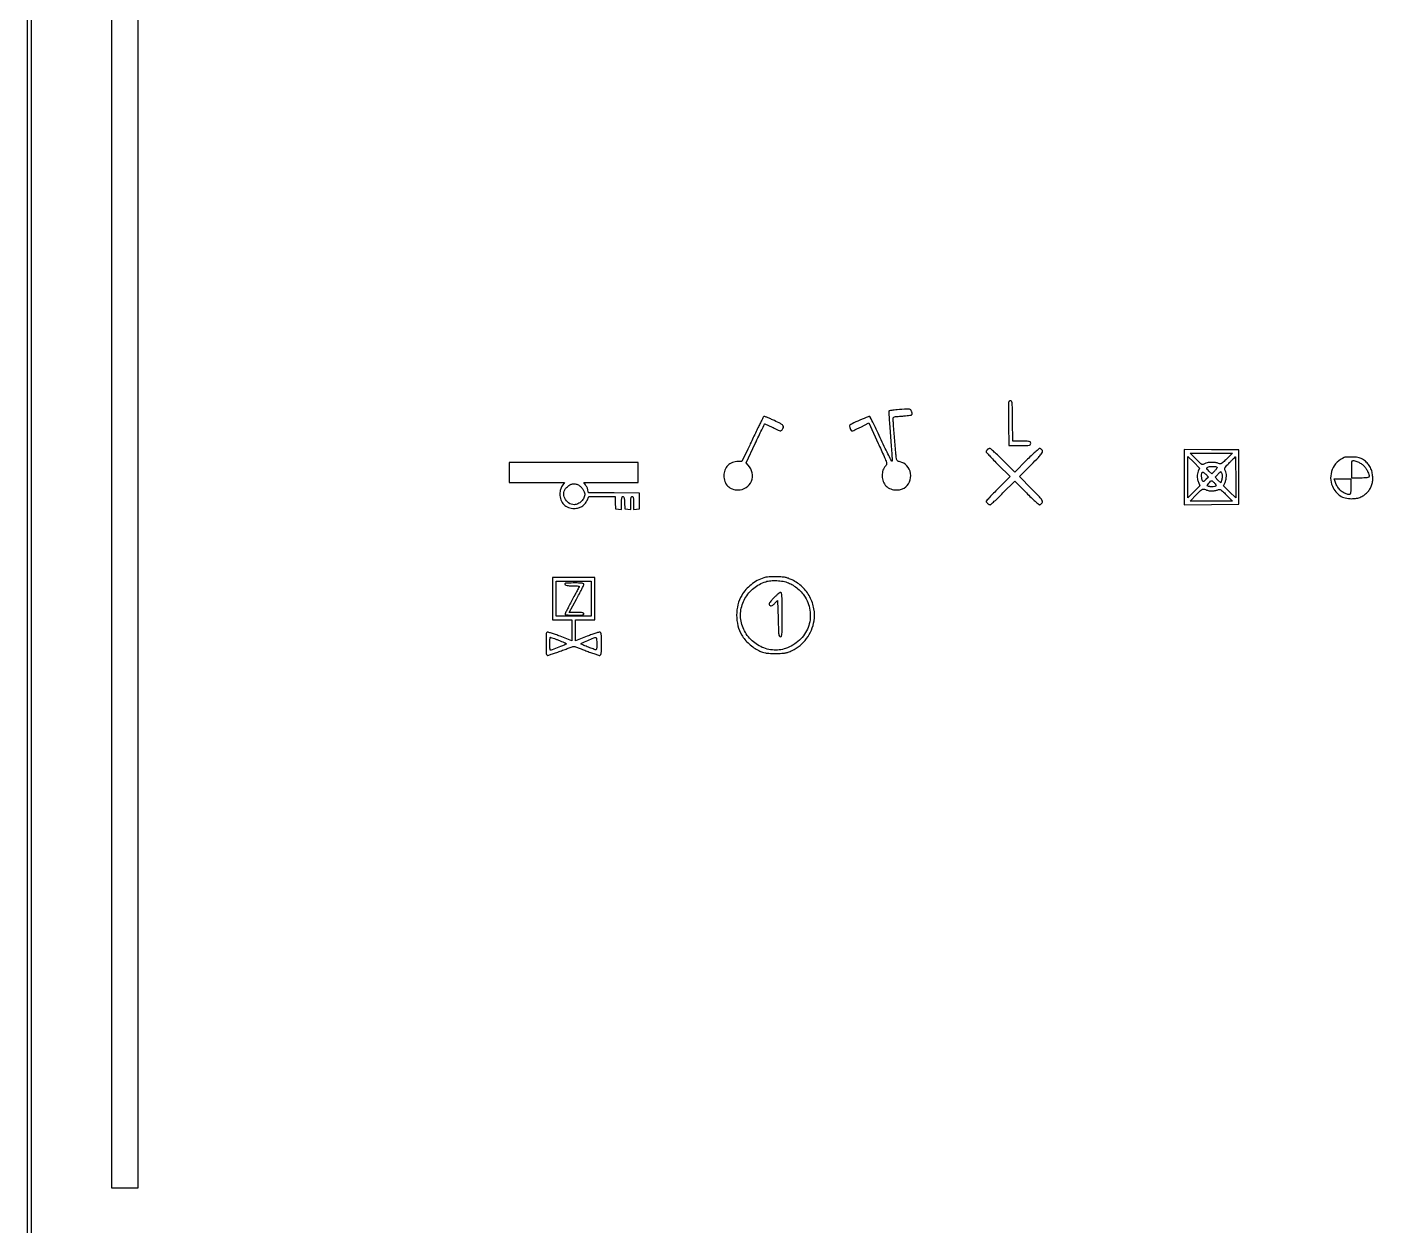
# Model space of a CAD drawing. Extents: x 188 to 3117, y 266 to 4408.
# Drawn here: x 255 to 1722, y 1796 to 3098 of the extents above; entities that cross this region are included whole.
import ezdxf

# ---------------------------------------------------------------- set-up
doc = ezdxf.new("R2010")
doc.units = 0

msp = doc.modelspace()

# ---------------------------------------------------------------- linework, layer by layer
for points in [[(255.463334, 4338.75, 0.090815), (255.267974, 4337.683939), (255.203633, 3749.926562, 0.000037), (255.180887, 3103.56216, 0.000022), (255.244718, 2336), (255.5, 334.5), (1652.25, 334.249643), (3049, 333.999286), (3049, 2336.999643), (3049, 4340), (1652.468615, 4340, 0.000034), (925.305903, 4339.95058, 0.00019), (535.49339, 4339.749691, 0.000004), (256.545748, 4339.497957, 0.311395)], [(1321.477617, 2690.802266, 0.088122), (1321.27516, 2689.753052, 0.001169), (1321.192079, 2683.10208, 0.003307), (1321.164761, 2675.382266, 0.002161), (1321.230641, 2666.478359), (1321.5, 2643.5), (1332.91976, 2643.215661, 0.008431), (1340.435806, 2643.155293, 0.065709), (1343.897643, 2643.643352, 0.222743), (1345.248098, 2644.803211, 0.199915), (1345.300491, 2646.659316, 0.231031), (1344.605867, 2647.306808, 0.040381), (1342.807112, 2647.700521, 0.026504), (1339.949411, 2647.934719, 0.007194), (1335.412514, 2648), (1326.039005, 2648), (1325.769502, 2669.736909, 0.001763), (1325.562889, 2682.710433, 0.017982), (1325.264908, 2688.082602, 0.044378), (1324.755961, 2690.878404, 0.28542), (1323.746976, 2691.810815, 0.075612), (1323.038309, 2691.838456, 0.076713), (1322.357229, 2691.653566, 0.08287), (1321.807524, 2691.290608, 0.11436)], [(1049.629844, 2663.75, -0.000468), (1047.149831, 2658.493325, -0.000241), (1044.033688, 2651.9125, -0.000239), (1040.819944, 2645.142363, -0.000361), (1038.014196, 2639.25), (1031.693238, 2626), (1027.596619, 2625.998446, 0.090168), (1021.413323, 2624.871808, 0.105129), (1016.393043, 2621.657028, 0.105942), (1013.141311, 2616.700804, 0.092836), (1012.003738, 2610.602117, 0.085986), (1013.105316, 2604.271459, 0.110042), (1016.255306, 2599.280839, 0.110509), (1021.213913, 2596.113445, 0.087299), (1027.5, 2595.007476, 0.145531), (1036.27817, 2597.617759, 0.152376), (1042.014152, 2604.563352, 0.149053), (1042.853372, 2613.664634, 0.138193), (1038.528455, 2622), (1036.184147, 2624.5), (1046.110129, 2645.434722, -0.000702), (1049.941849, 2653.48692, -0.001134), (1053.227766, 2660.327282, -0.000154), (1056.165693, 2666.403056, -0.083868), (1056.401771, 2666.735104, -0.30533), (1056.722202, 2666.797634, -0.002475), (1059.212964, 2665.730115, -0.007678), (1062.100057, 2664.422725, -0.004731), (1065.458309, 2662.800382, 0.003841), (1071.054899, 2660.084422, 0.053804), (1073.163958, 2659.346375, 0.17368), (1074.445974, 2659.494215, 0.120241), (1075.574593, 2660.44113, 0.103649), (1076.751051, 2663.02795, 0.239181), (1076.23848, 2665.041475, 0.094664), (1073.646823, 2667.066283, 0.010663), (1066.905933, 2670.348572, 0.003312), (1062.969496, 2672.130996, 0.004932), (1059.499796, 2673.633643, 0.002249), (1056.530476, 2674.869252, 0.097768), (1055.8682, 2675, 0.267782), (1055.34782, 2674.699775, 0.004479), (1053.64642, 2671.695313, 0.01018), (1051.727526, 2668.062374, 0.006426)], [(1200.329046, 2682.080807, 0.007202), (1197.149018, 2681.808682, 0.010524), (1194.358901, 2681.469945, 0.006289), (1192.044734, 2681.109679, 0.156645), (1191.479257, 2680.816878, 0.21183), (1191.233803, 2680.174071, 0.000943), (1191.642442, 2672.699393, 0.004234), (1192.198313, 2664.155612, 0.002633), (1192.988035, 2654.142164, -0.001753), (1193.801605, 2644.052671, -0.002651), (1194.432462, 2635.263367, -0.001018), (1194.918939, 2627.709782, -0.063217), (1194.833269, 2626.37275, -0.708757), (1194.39594, 2626.307823, -0.002983), (1191.228691, 2632.405556, -0.006575), (1187.4597, 2640.013879, -0.003627), (1183.04315, 2649.406477, 0.002892), (1178.57326, 2658.948937, 0.004597), (1174.626094, 2667.057068, 0.00121), (1171.112659, 2674.066215, 0.186444), (1170.464892, 2674.651846, 0.193512), (1168.899194, 2674.626963, 0.002619), (1159.885454, 2670.779558, 0.004561), (1151.289612, 2666.963702, 0.089864), (1148.923487, 2665.323487, 0.248402), (1148.561429, 2664.146594, 0.041832), (1149.216128, 2661.800299, 0.041749), (1150.246936, 2659.606054, 0.265495), (1151.269982, 2659.007802, 0.108739), (1151.811421, 2659.121223, 0.002169), (1154.384496, 2660.293382, 0.005051), (1157.381869, 2661.71144, 0.003358), (1160.791331, 2663.3952), (1169.542697, 2667.7904), (1179.685353, 2645.6452, -0.00156), (1186.1605, 2631.390265, -0.022546), (1188.209727, 2626.232269, -0.074982), (1188.732775, 2623.412375, -0.193227), (1188.038968, 2621.5, 0.038129), (1186.109849, 2618.981026, 0.057834), (1184.881843, 2616.513621, 0.055303), (1184.217745, 2613.749247, 0.031523), (1184.003738, 2610.315741, 0.089671), (1185.121194, 2604.162233, 0.108675), (1188.304204, 2599.250539, 0.107953), (1193.273686, 2596.105613, 0.08751), (1199.5, 2595.007476, 0.02729), (1201.848596, 2595.135757, 0.031755), (1204.051177, 2595.519789, 0.033987), (1206.042754, 2596.144719, 0.043909), (1207.75914, 2596.994598, 0.155697), (1213.636494, 2603.772526, 0.13989), (1214.82164, 2613.019908, 0.144108), (1210.955502, 2621.301679, 0.167117), (1203.423879, 2625.580258, -0.034036), (1201.622092, 2626.047038, -0.113495), (1200.585334, 2626.679207, -0.120362), (1199.962572, 2627.677759, -0.040621), (1199.557311, 2629.35654, -0.017711), (1199.001728, 2633.954316, -0.000676), (1197.565025, 2651.123589, -0.000608), (1196.160715, 2668.440725, -0.020241), (1195.997366, 2672.603076, -0.168945), (1196.405879, 2673.772856, -0.158535), (1197.462751, 2674.473826, -0.048563), (1199.76938, 2674.879592, -0.004373), (1205.627458, 2675.280534, 0.00824), (1209.382072, 2675.566699, 0.011844), (1212.694076, 2675.953417, 0.00774), (1215.424845, 2676.381232, 0.15485), (1216.164619, 2676.764619, 0.14292), (1216.466469, 2677.315213, 0.061654), (1216.546096, 2678.15611, 0.050215), (1216.411639, 2679.19191, 0.033484), (1216.061911, 2680.337161, 0.100714), (1215.007732, 2682.00349, 0.175674), (1213.559258, 2682.717848, 0.043644), (1210.720636, 2682.783562, 0.001719)], [(1298.2, 2638.8, 0.038378), (1297.74079, 2638.264313, 0.034894), (1297.3525, 2637.648001, 0.036691), (1297.084238, 2637.045823, 0.086652), (1297, 2636.563407, 0.186744), (1297.264885, 2635.878919, 0.001915), (1300.8189, 2632.004536, 0.005841), (1305.017312, 2627.567819, 0.00372), (1310.000511, 2622.499488), (1323.001022, 2609.472163), (1310.000511, 2596.50051, 0.003014), (1305.016966, 2591.467723, 0.004788), (1300.8189, 2587.093747, 0.001292), (1297.219866, 2583.251454, 0.189764), (1297, 2582.693, 0.163926), (1297.357522, 2581.631807, 0.048896), (1298.535364, 2580.361478, 0.04914), (1299.965407, 2579.324841, 0.133037), (1301.164667, 2579, 0.182878), (1302.012104, 2579.32068, 0.003023), (1305.837503, 2582.741074, 0.007385), (1310.24954, 2586.85442, 0.004785), (1315.236096, 2591.735572), (1328, 2604.471143), (1340.763904, 2591.735572, 0.00547), (1345.763835, 2586.854729, 0.00835), (1350.217729, 2582.741074, 0.003828), (1354.065505, 2579.357096, 0.180342), (1355.023358, 2579, 0.111044), (1355.690728, 2579.150065, 0.049941), (1356.464322, 2579.616055, 0.046051), (1357.216814, 2580.294908, 0.046663), (1357.828636, 2581.09721, 0.21758), (1358.048012, 2582.77827, 0.089328), (1356.967884, 2584.868796, 0.028771), (1354.020194, 2588.280167, 0.002585), (1346.106706, 2596.355018), (1333.075046, 2609.515616), (1346.121089, 2622.667405, 0.002861), (1353.770405, 2630.467486, 0.026488), (1356.875541, 2634.029675, 0.071454), (1358.14281, 2636.236226, 0.22101), (1358.048382, 2637.909597, 0.057456), (1357.494124, 2638.709101, 0.053018), (1356.758622, 2639.385944, 0.056715), (1355.961893, 2639.847047, 0.103198), (1355.228721, 2640, 0.177536), (1354.153187, 2639.60568, 0.004772), (1350.278055, 2636.258926, 0.009377), (1345.778474, 2632.144939, 0.006218), (1340.763904, 2627.264428), (1328, 2614.528857), (1315.236096, 2627.264428, 0.005618), (1310.233277, 2632.145205, 0.008555), (1305.77036, 2636.258926, 0.004009), (1301.917419, 2639.635347, 0.179791), (1300.936096, 2640, 0.064311), (1300.260343, 2639.912723, 0.039127), (1299.498728, 2639.6475, 0.038634), (1298.772098, 2639.259414, 0.054459)], [(779, 2614), (779, 2603), (808.969863, 2603), (838.939726, 2603), (836.469863, 2599.360453, 0.034386), (835.30267, 2597.35684, 0.046038), (834.548924, 2595.394493, 0.0432), (834.1366, 2593.231541, 0.025694), (834.003738, 2590.610453, 0.085808), (835.107368, 2584.254705, 0.110953), (838.263769, 2579.266048, 0.110989), (843.249825, 2576.108056, 0.085907), (849.602117, 2575.003738, 0.061541), (854.107655, 2575.557049, 0.078859), (857.946959, 2577.191672, 0.079252), (861.077584, 2579.926828, 0.062898), (863.5, 2583.715198), (865.5, 2587.927525), (879.70431, 2587.963762), (893.90862, 2588), (894.20431, 2581.25), (894.5, 2574.5), (897.75, 2574.186642), (901, 2573.873283), (901, 2580.936642, -0.008592), (901.06167, 2584.525245, -0.042198), (901.301474, 2586.535789, -0.094106), (901.7468, 2587.616959, -0.253325), (902.45431, 2588, -0.247849), (903.164534, 2587.624901, -0.086542), (903.657813, 2586.538826, -0.042517), (903.991954, 2584.576875, -0.009983), (904.20431, 2581.25), (904.5, 2574.5), (907.75, 2574.186642), (911, 2573.873283), (911, 2580.936642, -0.008345), (911.060922, 2584.586423, -0.043997), (911.303091, 2586.572774, -0.102742), (911.763366, 2587.620234, -0.2426), (912.5, 2588, -0.2426), (913.236634, 2587.620234, -0.102742), (913.696909, 2586.572774, -0.043997), (913.939078, 2584.586423, -0.008345), (914, 2580.936642), (914, 2573.873283), (917.25, 2574.186642), (920.5, 2574.5), (920.5, 2583), (920.5, 2591.5), (892.82601, 2591.765685), (865.15202, 2592.03137), (864.506869, 2594.968725, 0.037123), (864.115558, 2596.278048, 0.021323), (863.462721, 2597.791402, 0.021216), (862.672757, 2599.264149, 0.032951), (861.858279, 2600.45304), (859.85484, 2603), (889.42742, 2603), (919, 2603), (919, 2614), (919, 2625), (849, 2625), (779, 2625)], [(1527.398584, 2615.411521, 0.039038), (1526.42538, 2612.452422, 0.062558), (1526.121381, 2609.814868, 0.056852), (1526.470378, 2607.0099, 0.026629), (1527.520117, 2603.5), (1528.952448, 2599.5), (1522.476224, 2593.009259), (1516, 2586.518519), (1516, 2608.980371), (1516, 2631.442223), (1522.398584, 2625.100514), (1528.797169, 2618.758805)], [(1558.294605, 2628.814605, -0.006124), (1554.443332, 2625.056534, -0.060969), (1552.636536, 2623.713778, -0.147338), (1551.202681, 2623.385971, -0.090171), (1549.507552, 2623.814605, 0.07828), (1546.06834, 2624.771194, 0.036036), (1541.411539, 2624.971572, 0.035445), (1536.91253, 2624.520625, 0.11051), (1534.114277, 2623.367489, -0.093023), (1532.538229, 2622.653247, -0.189424), (1531.212266, 2622.832571, -0.06469), (1529.477442, 2624.11894, -0.00454), (1525.15103, 2628.367489), (1518.518519, 2635), (1541.499259, 2635), (1564.48, 2635)], [(1568, 2608.759259), (1568, 2586.518519), (1561.465044, 2593.053474), (1554.930088, 2599.58843), (1556.465044, 2603.262096, 0.045557), (1557.532056, 2606.654548, 0.050208), (1557.92136, 2610.074458, 0.053862), (1557.61807, 2613.270728, 0.072554), (1556.630831, 2616, -0.089685), (1556.097856, 2617.646588, -0.158878), (1556.352189, 2619.036587, -0.0631), (1557.623346, 2620.809163, -0.005771), (1561.366685, 2624.75, -0.002147), (1563.715956, 2627.146058, -0.003462), (1565.739457, 2629.164063, -0.000672), (1567.532809, 2630.92321, -0.196063), (1567.721112, 2631, -0.410365), (1567.83558, 2630.887028, -0.000155), (1567.918077, 2624.466782, -0.00196), (1567.979959, 2617.287479, -0.001175)], [(1686, 2630.322364, 0.099238), (1678.146534, 2625.073176, 0.098481), (1672.897296, 2617.189751, 0.099837), (1671.108357, 2607.991943, 0.105065), (1673.08403, 2599, 0.059621), (1676.705457, 2593.023016, 0.084271), (1681.29754, 2588.840069, 0.084022), (1687.023622, 2586.398769, 0.058908), (1694, 2585.573976, 0.043607), (1699.330646, 2586.039769, 0.059838), (1703.93345, 2587.432633, 0.061131), (1708.002125, 2589.846666, 0.048202), (1711.738822, 2593.355315, 0.049189), (1714.36734, 2597.019847, 0.059727), (1716.030257, 2600.902872, 0.055725), (1716.800555, 2605.285738, 0.0357), (1716.755398, 2610.458449, 0.050083), (1715.788475, 2615.766665, 0.060484), (1713.81182, 2620.42781, 0.06154), (1710.811343, 2624.417394, 0.054661), (1706.816959, 2627.739889, 0.031194), (1704.298695, 2629.189269, 0.052877), (1702.019448, 2630.032182, 0.041928), (1699.269035, 2630.489487, 0.012956), (1695.073121, 2630.720672, 0.008046), (1692.063379, 2630.759919, 0.010205), (1689.283979, 2630.694696, 0.008428), (1686.969623, 2630.553977, 0.078607)], [(1700.768471, 2625.452272, -0.040936), (1704.166764, 2623.693414, -0.051744), (1706.954417, 2621.517249, -0.051831), (1709.232343, 2618.818312, -0.041282), (1711.109957, 2615.5, -0.023481), (1713.012856, 2610.810088, -0.29058), (1712.598756, 2609.018038, -0.186578), (1710.580294, 2608.142656, -0.010073), (1703.5, 2608), (1694, 2608), (1694, 2617.5, -0.008592), (1694.120531, 2624.513503, -0.169286), (1694.88829, 2626.494366, -0.297682), (1696.515414, 2626.974584, -0.026033)], [(1535.698164, 2606.251748, -0.013961), (1534.149922, 2604.791951, -0.101088), (1533.269716, 2604.280243, -0.230762), (1532.608985, 2604.365605, -0.10598), (1531.984456, 2605, -0.106649), (1531.311299, 2606.822055, -0.027732), (1531.041572, 2609.952481, -0.024538), (1531.099002, 2613.045612, -0.181393), (1531.698718, 2614.365385, -0.306077), (1532.153011, 2614.453392, -0.039042), (1533.082339, 2613.968703, -0.03493), (1534.215798, 2613.144687, -0.021742), (1535.427739, 2612.0338), (1538.458042, 2609.003497)], [(1547.781305, 2619.552028, -0.325685), (1547.84654, 2619.136429, -0.029959), (1547.283377, 2618.183815, -0.029651), (1546.394128, 2617.02154, -0.018258), (1545.221025, 2615.759486), (1542.044614, 2612.583075), (1538.977125, 2615.521916, -0.009997), (1537.130524, 2617.363272, -0.120116), (1536.627993, 2618.225417, -0.252984), (1536.776176, 2618.931312, -0.056315), (1537.704818, 2619.806546, -0.134272), (1539.57287, 2620.544755, -0.033675), (1542.876373, 2620.683817, -0.032793), (1546.142343, 2620.386397, -0.158564)], [(1552.967643, 2612.585107, -0.058094), (1553.285267, 2611.326834, -0.037356), (1553.370397, 2609.822472, -0.034098), (1553.226903, 2608.164229, -0.028736), (1552.856126, 2606.441103), (1551.826469, 2602.711992), (1548.704772, 2605.833689), (1545.583075, 2608.955386), (1548.478629, 2611.977693, -0.005441), (1549.612788, 2613.136003, -0.008339), (1550.622801, 2614.112197, -0.003743), (1551.496777, 2614.916989, -0.186292), (1551.711842, 2615, -0.26662), (1551.882912, 2614.901798, -0.012257), (1552.220018, 2614.290625, -0.017625), (1552.591334, 2613.510606, -0.011432)], [(854.093882, 2600.451451, -0.075439), (856.483377, 2598.717123, -0.044719), (858.764296, 2596.025468, -0.045191), (860.456949, 2593.091584, -0.108154), (860.996262, 2590.651129, -0.114562), (860.059651, 2586.57964, -0.080791), (857.33821, 2582.730858, -0.081199), (853.553609, 2579.959529, -0.118047), (849.546048, 2579, -0.153753), (843.477173, 2580.911399, -0.136785), (839.26047, 2586.034225, -0.143359), (838.414132, 2592.407577, -0.172231), (841.26531, 2597.7035, -0.037257), (844.796803, 2600.451834, -0.094235), (847.783152, 2601.710686, -0.10997), (850.731891, 2601.68697, -0.062619)], [(1541.903287, 2594, 0.025151), (1543.626347, 2594.086727, 0.019262), (1545.494515, 2594.348278, 0.019619), (1547.227822, 2594.730155, 0.042886), (1548.508061, 2595.185627, -0.096797), (1550.22319, 2595.595424, -0.145052), (1551.706361, 2595.222151, -0.057232), (1553.619297, 2593.77099, -0.005519), (1557.795855, 2589.685627), (1564.481481, 2583), (1541.51756, 2583), (1518.553639, 2583), (1525.441154, 2589.9407, -0.004522), (1529.971125, 2594.423817, -0.063629), (1531.796927, 2595.79479, -0.171519), (1533.256412, 2596.056229, -0.078855), (1535.114674, 2595.4407, 0.044684), (1536.467878, 2594.887713, 0.022382), (1538.258057, 2594.423205, 0.022026), (1540.166926, 2594.105205, 0.030267)], [(1544.996296, 2602.503943, -0.045592), (1546.525708, 2600.545747, -0.314787), (1546.481885, 2599.392708, -0.209539), (1545.247389, 2598.702546, -0.024173), (1542, 2598.545455, -0.017393), (1540.461273, 2598.598996, -0.021939), (1539.045811, 2598.760249, -0.020731), (1537.895785, 2598.991886, -0.137146), (1537.389996, 2599.27667, -0.356871), (1537.301221, 2600.162965, -0.023088), (1538.943376, 2602.406248, -0.025433), (1540.8194, 2604.507091, -0.200372), (1542, 2605, -0.160528), (1542.37052, 2604.877896, -0.014474), (1543.148853, 2604.266783, -0.017642), (1544.050635, 2603.460007, -0.01287)], [(1693, 2598.5, -0.009359), (1692.886307, 2592.426272, -0.155041), (1692.210273, 2590.54551, -0.293683), (1690.765175, 2590.023252, -0.034198), (1687.3151, 2591.063618, -0.068448), (1683.645835, 2593.05829, -0.055332), (1680.34733, 2596.101494, -0.053612), (1677.701559, 2599.903492, -0.055442), (1675.960024, 2604.139387), (1675.139611, 2607), (1684.069806, 2607), (1693, 2607)], [(826, 2477), (826, 2454), (836.5, 2454), (847, 2454), (847, 2442.621263), (847, 2431.242526), (834.252653, 2436.133336, 0.006131), (829.277061, 2437.972665, 0.009165), (824.881872, 2439.446268, 0.004793), (821.158922, 2440.579915, 0.164563), (820.252653, 2440.543458, 0.302531), (819.161916, 2439.005347, 0.005152), (818.955861, 2428.147422, 0.00554), (818.981908, 2417.337959, 0.256336), (820.03531, 2415.478177, 0.211876), (820.835375, 2415.368694, 0.004646), (824.677142, 2416.518775, 0.009766), (829.206275, 2418.018148, 0.006341), (834.383452, 2419.91916, -0.003277), (839.586146, 2421.865794, -0.004781), (844.197435, 2423.506919, -0.002438), (848.120661, 2424.839673, -0.081183), (849.098141, 2424.998012, -0.081871), (850.07106, 2424.836212, -0.002578), (853.883457, 2423.516178, -0.004953), (858.367887, 2421.887414, -0.003406), (863.420009, 2419.956262, 0.006447), (868.467281, 2418.062062, 0.009595), (872.93545, 2416.546849, 0.005196), (876.714141, 2415.388879, 0.164813), (877.670009, 2415.426865, 0.302541), (878.951399, 2417.233896, 0.007311), (879.108832, 2428, 0.007311), (878.951399, 2438.766104, 0.302541), (877.670009, 2440.573135, 0.1643), (876.716639, 2440.611974, 0.005365), (873.008887, 2439.482456, 0.00976), (868.621439, 2437.999444, 0.006573), (863.670009, 2436.143502), (851, 2431.203504), (851, 2442.601752), (851, 2454), (861.5, 2454), (872, 2454), (872, 2477), (872, 2500), (849, 2500), (826, 2500)], [(839.693853, 2493.36052, 0.320764), (839.528952, 2492.367797, 0.208714), (840.452517, 2491.584997, 0.059104), (843.082279, 2491.124102, 0.013858), (847.559017, 2491, -0.009459), (850.4094, 2490.946073, -0.015785), (852.80303, 2490.779687, -0.009622), (854.715245, 2490.548706, -0.388452), (854.961938, 2490.25, -0.107045), (854.81407, 2489.702932, -0.000773), (852.617644, 2485.471687, -0.002899), (850.061501, 2480.63469, -0.001848), (847.034813, 2475.036593, 0.004564), (844.045645, 2469.435394, 0.00729), (841.605967, 2464.590751, 0.002427), (839.5976, 2460.401895, 0.254223), (839.631893, 2459.786593, 0.233701), (840.135808, 2459.472024, 0.005901), (842.895394, 2459.231062, 0.011428), (846.213826, 2459.056884, 0.007396), (850.059017, 2459, 0.005203), (855.374848, 2459.055322, 0.032248), (858.093169, 2459.287723, 0.07676), (859.523086, 2459.734722, 0.286092), (860, 2460.5, 0.257321), (859.588798, 2461.246101, 0.094333), (858.429805, 2461.702659, 0.039717), (856.224695, 2461.941199, 0.007091), (852.078828, 2462), (844.157657, 2462), (852.078828, 2476.459629, 0.004183), (855.114097, 2482.112036, 0.006184), (857.673156, 2487.124225, 0.003053), (859.76002, 2491.405022, 0.112341), (860, 2492.459629, 0.276236), (859.527586, 2493.24947, 0.084538), (858.154065, 2493.710838, 0.033726), (855.49544, 2493.945292, 0.005133), (850.166667, 2494, 0.00607), (846.351983, 2493.95369, 0.009177), (843.034028, 2493.812153, 0.004577), (840.248466, 2493.616453, 0.178383)], [(1055.5, 2499.641478, 0.044658), (1048.260817, 2496.527801, 0.043949), (1041.648018, 2492.164107, 0.044438), (1035.966623, 2486.764727, 0.048021), (1031.492053, 2480.576651, 0.071374), (1027.353598, 2470.439172, 0.061346), (1025.944803, 2459, 0.061346), (1027.353598, 2447.560828, 0.071374), (1031.492053, 2437.423349, 0.042999), (1034.963575, 2432.519672, 0.032623), (1039.5393, 2427.774349, 0.032502), (1044.717365, 2423.643379, 0.041484), (1049.997135, 2420.581812, 0.019029), (1054.124681, 2418.81473, 0.049268), (1057.243231, 2417.958363, 0.035919), (1060.991528, 2417.590857, 0.006482), (1068, 2417.5, 0.0065), (1075.063444, 2417.591823, 0.036842), (1078.805513, 2417.965954, 0.049591), (1081.953585, 2418.845345, 0.017725), (1086.240752, 2420.693133, 0.062483), (1094.88753, 2426.201285, 0.060493), (1102.012701, 2433.728592, 0.059984), (1107.17761, 2442.806123, 0.059519), (1110.057101, 2452.873935, 0.085098), (1109.924071, 2466.028198, 0.078193), (1105.460148, 2478.81123, 0.077607), (1097.245336, 2489.686218, 0.081823), (1086.240752, 2497.306867, 0.01788), (1082.143361, 2499.07136, 0.042368), (1078.959688, 2500.008235, 0.035362), (1075.335903, 2500.485009, 0.009364), (1069.5, 2500.726728, 0.010614), (1065.09045, 2500.73309, 0.014396), (1061.113201, 2500.539749, 0.015929), (1057.790596, 2500.175407, 0.043994)], [(1082.201632, 2494.112845, -0.050253), (1087.257456, 2491.533349, -0.033001), (1092.511094, 2487.636655, -0.033041), (1097.195599, 2483.092293, -0.051153), (1100.523703, 2478.549766, -0.108274), (1105.814755, 2462.27796, -0.11667), (1103.593803, 2445.755052, -0.11531), (1094.162627, 2431.835893, -0.103951), (1079.1996, 2422.896647, -0.109518), (1064.786557, 2421.258105, -0.099236), (1050.460246, 2425.733609, -0.096926), (1038.703874, 2435.513198, -0.099084), (1031.612769, 2448.931501, -0.102808), (1030.417651, 2463.169745, -0.097394), (1034.932334, 2477.009306, -0.095326), (1044.466205, 2488.33786, -0.093786), (1057.574799, 2495.399157, -0.055116), (1063.085109, 2496.498731, -0.03477), (1069.650158, 2496.612499, -0.034239), (1076.32949, 2495.802806, -0.045599)], [(1066.606432, 2478.107554, 0.011858), (1064.026604, 2475.373802, 0.030338), (1062.332436, 2473.244441, 0.040441), (1061.373277, 2471.609566, 0.206915), (1061.330412, 2470.581342, 0.151609), (1062.264855, 2469.395386, 0.212285), (1063.573287, 2469.15164, 0.111646), (1065.324805, 2470.011925, 0.032085), (1067.562909, 2472.068167), (1070.5, 2475.136334), (1071, 2455.318167, 0.001653), (1071.358153, 2442.768149, 0.023416), (1071.711153, 2438.289771, 0.084935), (1072.34134, 2436.21548, 0.283873), (1073.5, 2435.5, 0.309874), (1074.666065, 2436.299429, 0.071533), (1075.229155, 2438.748288, 0.019557), (1075.461566, 2444.017496, 0.001242), (1075.5, 2459.486305, 0.001822), (1075.451141, 2472.892955, 0.013661), (1075.231289, 2479.242744, 0.02201), (1074.844769, 2482.877417, 0.317734), (1073.994635, 2483.762517, 0.196658), (1073.116205, 2483.586181, 0.016707), (1071.203387, 2482.220958, 0.020152), (1068.969583, 2480.363815, 0.014191)], [(832.649753, 2431.828128, -0.006429), (835.850758, 2430.564881, -0.01028), (838.547115, 2429.395218, -0.004432), (840.78191, 2428.346619, -0.288425), (841, 2428, -0.304528), (840.604712, 2427.411171, -0.001223), (832.884213, 2424.274334, -0.002842), (825.521207, 2421.352268, -0.093297), (823.649753, 2421, -0.378092), (823.390319, 2421.228902, -0.008081), (823.190865, 2423.05625, -0.014434), (823.04674, 2425.31606, -0.008707), (823, 2428, -0.008707), (823.04674, 2430.68394, -0.014434), (823.190865, 2432.94375, -0.008081), (823.390319, 2434.771098, -0.378092), (823.649753, 2435, -0.083446), (824.118752, 2434.921179, -0.001456), (826.561526, 2434.068263, -0.003636), (829.402667, 2433.043673, -0.002409)], [(874, 2427.893011, -0.005571), (873.953513, 2423.720675, -0.061128), (873.712935, 2422.066054, -0.244103), (873.160732, 2421.467728, -0.183341), (872.25, 2421.482328, 0.003565), (871.199936, 2421.89149, 0.000504), (869.03125, 2422.716266, 0.000574), (866.462655, 2423.686799, 0.000489), (863.75, 2424.705178, -0.009168), (861.162775, 2425.728048, -0.014386), (858.982813, 2426.710989, -0.008409), (857.23379, 2427.597647, -0.278048), (857, 2427.985557, -0.298902), (857.413452, 2428.615384, -0.001671), (864.302769, 2431.574181, -0.004872), (870.738116, 2434.238805, -0.062746), (873.25, 2434.900292, -0.408943), (873.548131, 2434.676361, -0.010893), (873.779688, 2432.883033, -0.01675), (873.946129, 2430.611117, -0.009909)]]:
    msp.add_lwpolyline(points, format="xyb", close=True)
for points in [[(3044, 2504.5), (3044, 757), (1652, 757), (260, 757), (260, 2504.5), (260, 4252), (1652, 4252), (3044, 4252)], [(1512, 2609), (1512, 2578.970239), (1541.75, 2579.235119), (1571.5, 2579.5), (1571.5, 2609), (1571.5, 2638.5), (1541.75, 2638.764881), (1512, 2639.029761)], [(868, 2477), (868, 2458), (849, 2458), (830, 2458), (830, 2477), (830, 2496), (849, 2496), (868, 2496)]]:
    msp.add_lwpolyline(points, close=True)
msp.add_lwpolyline([(347, 4205), (347, 3021), (347, 1837), (361.5, 1837), (376, 1837), (376, 2853.5), (376, 3870)])

doc.saveas('drawing.dxf')
